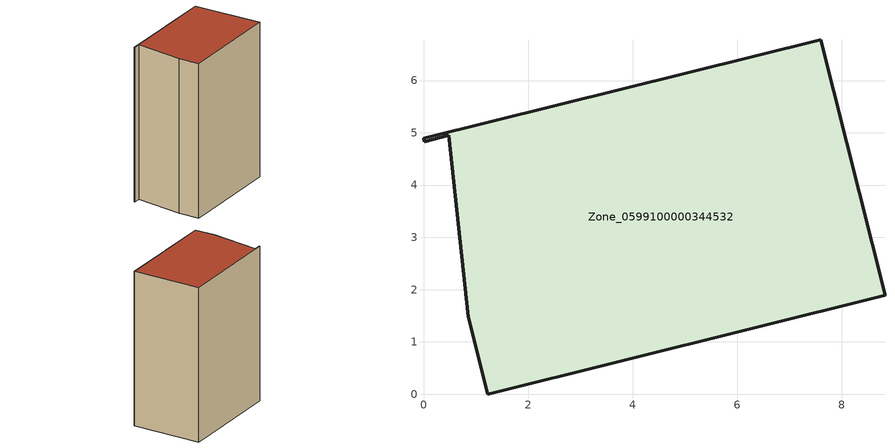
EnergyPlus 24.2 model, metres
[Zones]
Zone_0599100000344532
 floor ground (C_G): 0.86,1.48 0.48,4.95 0.01,4.83 0,4.89 7.6,6.78 8.83,1.89 1.23,0 z0
 wall outside (C_F): 1.23,0 8.83,1.89 7.6,6.78 0,4.89 0.01,4.83 0.48,4.95 0.86,1.48 1.23,0 z0:11.38
 roof outside (C_R): 0.48,4.95 0.86,1.48 1.23,0 8.83,1.89 7.6,6.78 0,4.89 0.01,4.83 z11.38
[BUILDING]
Pand.0599100000344532: North Axis=0; Terrain=City; Loads Convergence Tolerance Value=0.04; Temperature Convergence Tolerance Value=0.4; Solar Distribution=FullExterior; Maximum Number of Warmup Days=25; Minimum Number of Warmup Days=1
[Site:Location]
Rotterdam.The.Hague.AP_ZH_NLD Design_Conditions: Latitude=51.96; Longitude=4.45; Time Zone=1; Elevation=-4.5
[SITE:GROUNDTEMPERATURE:BUILDINGSURFACE]
18, 18, 18, 18, 18, 18, 18, 18, 18, 18, 18, 18
[MATERIAL] Thermal Absorptance=0.9; Solar Absorptance=0.7; Visible Absorptance=0.7
Name | Roughness | Thickness | Conductivity | Density | Specific Heat
G.TC.1992-2005 | MediumSmooth | 0.15 | 0.06 | 540 | 1210
F.TC.1992-2005 | Rough | 0.3 | 0.12 | 1920 | 840
R.TC.1992-2005 | MediumRough | 0.2 | 0.08 | 1500 | 1000
[CONSTRUCTION]
C_G: G.TC.1992-2005
C_F: F.TC.1992-2005
C_R: R.TC.1992-2005
[ZONE]
Zone_0599100000344532: Type=1; Multiplier=1; Ceiling Height=Autocalculate; Volume=Autocalculate; Floor Area=autocalculate; Part of Total Floor Area=Yes
[ZONEINFILTRATION:DESIGNFLOWRATE]
Infil_Zone_0599100000344532: Zone or ZoneList or Space or SpaceList=Zone_0599100000344532; Schedule=AlwaysOn; Design Flow Rate Calculation Method=Flow/Area; Flow Rate per Floor Area=0.0015; Constant Term Coefficient=1; Temperature Term Coefficient=0; Velocity Term Coefficient=0; Velocity Squared Term Coefficient=0
[HVACTEMPLATE:ZONE:IDEALLOADSAIRSYSTEM]
Zone_0599100000344532: Maximum Heating Supply Air Temperature=50; Minimum Cooling Supply Air Temperature=13; Maximum Heating Supply Air Humidity Ratio=0.0156; Minimum Cooling Supply Air Humidity Ratio=0.0077; Heating Limit=NoLimit; Cooling Limit=NoLimit; Dehumidification Control Type=ConstantSensibleHeatRatio; Cooling Sensible Heat Ratio=0.7; Dehumidification Setpoint=60; Humidification Control Type=None; Humidification Setpoint=30; Outdoor Air Method=None; Outdoor Air Flow Rate per Person=0.00944; Outdoor Air Flow Rate per Zone Floor Area=0; Outdoor Air Flow Rate per Zone=0; Demand Controlled Ventilation Type=None; Outdoor Air Economizer Type=NoEconomizer; Heat Recovery Type=None; Sensible Heat Recovery Effectiveness=0.7; Latent Heat Recovery Effectiveness=0.65
[ZONECONTROL:THERMOSTAT]
ThermostatControl_Zone_0599100000344532: Zone or ZoneList=Zone_0599100000344532; Control Type Schedule=DualSetpointControlType; Control 1=Thermostat_Zone_0599100000344532; Temperature Difference Between Cutout And Setpoint=0
[THERMOSTATSETPOINT:DUALSETPOINT]
Thermostat_Zone_0599100000344532: Heating Setpoint Temperature Schedule=HeatingSetpoint_Zone_0599100000344532; Cooling Setpoint Temperature Schedule=CoolingSetpoint_Zone_0599100000344532
[SCHEDULE:COMPACT]
HeatingSetpoint_Zone_0599100000344532: Through: 12/31, For: AllDays, Until: 24:00, 21
CoolingSetpoint_Zone_0599100000344532: Through: 12/31, For: AllDays, Until: 24:00, 24
DualSetpointControlType: Through: 12/31, For: AllDays, Until: 24:00, 4
AlwaysOn: Through: 12/31, For: AllDays, Until: 24:00, 1
